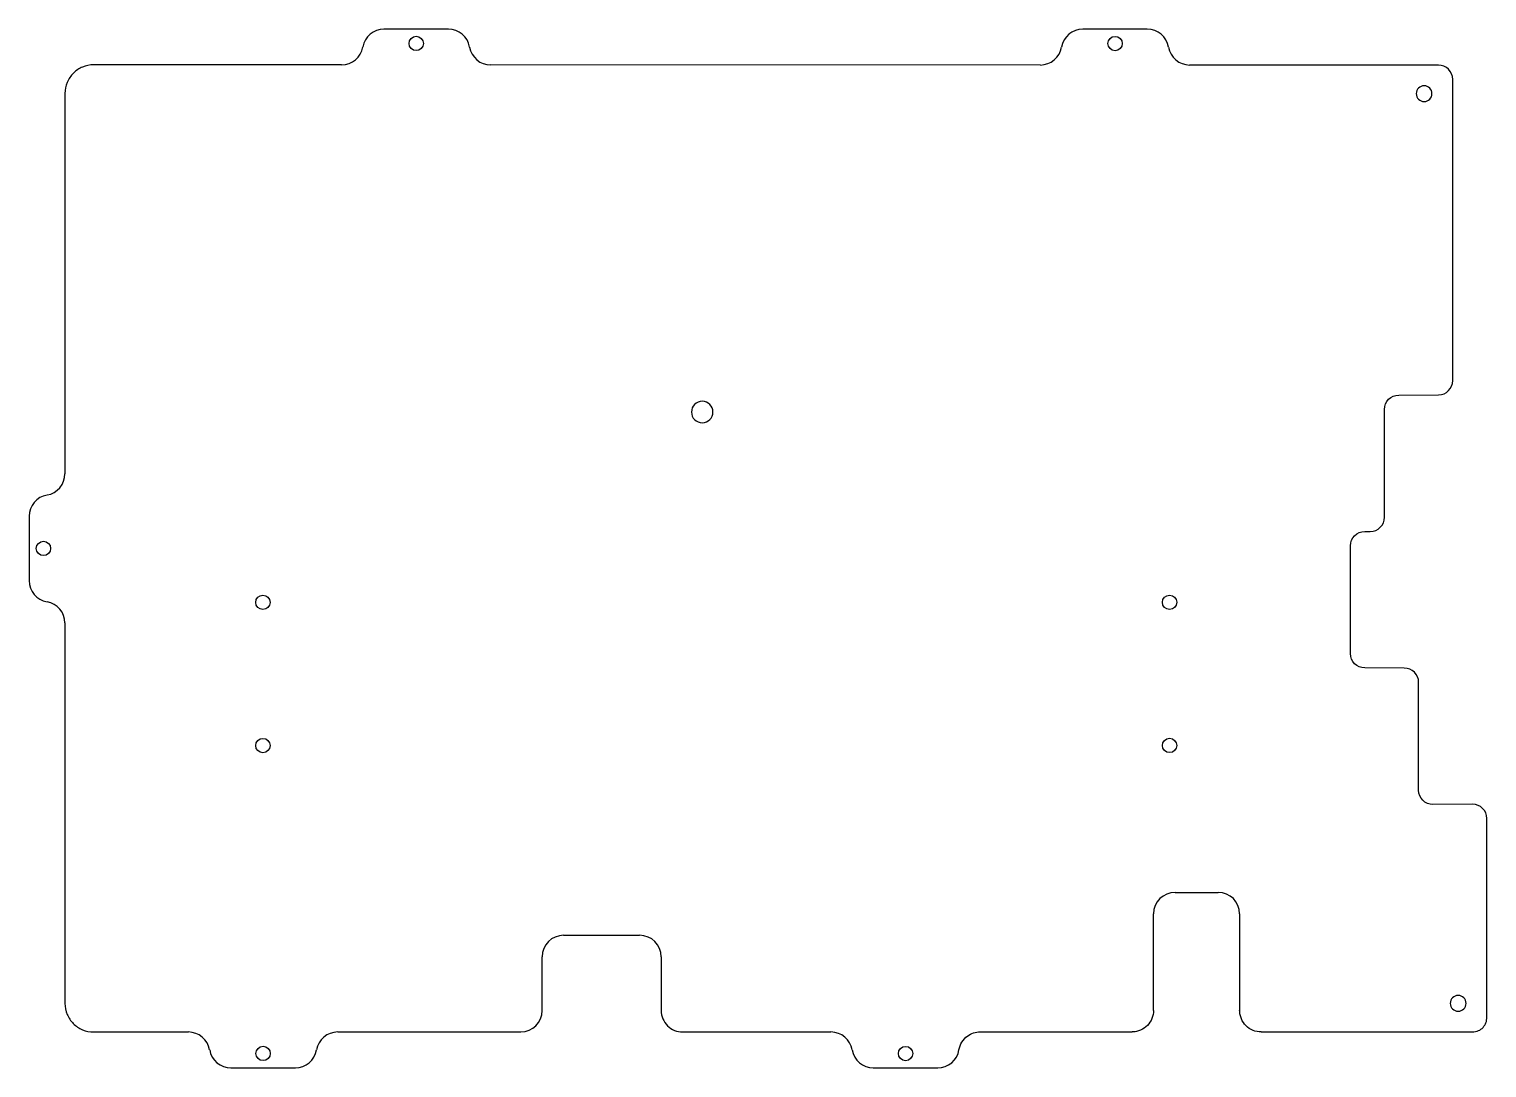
# Model space of a CAD drawing. Header units: millimetres. Extents: x -102 to 102, y -73 to 73.
import ezdxf

# ---------------------------------------------------------------- set-up
doc = ezdxf.new("R2010")
doc.units = ezdxf.units.MM
doc.layers.get('0').update_dxf_attribs({"linetype": 'CONTINUOUS'})

msp = doc.modelspace()

# ---------------------------------------------------------------- linework, layer by layer
for p, q in [((-43.22, 72.53), (-52.22, 72.53)), ((54.35, 72.52), (45.35, 72.52)), ((-58.13, 67.54), (-92.75, 67.54)), ((39.43, 67.52), (-37.3, 67.53)), ((94.99, 67.51), (60.26, 67.52)), ((96.99, 23.46), (96.99, 65.51)), ((-96.75, 63.54), (-96.75, 10.43)), ((89.45, 21.43), (95, 21.46)), ((87.46, 4.37), (87.46, 19.43)), ((-101.75, 4.51), (-101.75, -4.49)), ((84.7, 2.37), (85.46, 2.37)), ((82.7, -14.68), (82.7, 0.37)), ((-96.75, -10.4), (-96.75, -63.52)), ((90.23, -16.7), (84.7, -16.68)), ((92.23, -33.74), (92.23, -18.7)), ((99.74, -35.71), (94.23, -35.74)), ((101.75, -65.51), (101.75, -37.71)), ((58.22, -48.02), (64.24, -48.02)), ((55.22, -64.51), (55.22, -51.02)), ((67.24, -51.02), (67.24, -64.51)), ((-27.13, -54.02), (-16.52, -54.02)), ((-30.13, -64.52), (-30.13, -57.02)), ((-13.52, -57.02), (-13.52, -64.52)), ((-92.75, -67.52), (-79.51, -67.52)), ((-58.67, -67.52), (-33.13, -67.52)), ((-10.52, -67.52), (10.18, -67.52)), ((31.02, -67.51), (52.22, -67.51)), ((-73.59, -72.52), (-64.59, -72.52)), ((16.1, -72.53), (25.1, -72.53))]:
    msp.add_line(p, q)
for centre in [(-47.72, 70.53), (49.85, 70.52), (-99.75, 0.01), (-69.12, -7.52), (57.46, -7.51), (-69.12, -27.52), (57.46, -27.51), (-69.09, -70.52), (20.6, -70.53)]:
    msp.add_circle(centre, 1)
for centre, start, end in [((-52.22, 69.53), 90, 170.3127), ((-43.22, 69.53), 9.6546, 90), ((45.35, 69.52), 90, 170.3895), ((54.35, 69.52), 9.5777, 90), ((-58.13, 70.54), 269.9907, 350.3127), ((-37.3, 70.53), 189.6546, 269.9907), ((39.43, 70.52), 269.9907, 350.3895), ((60.26, 70.52), 189.5777, 269.9907), ((-99.75, 10.43), 279.5941, 360), ((-98.75, 4.51), 99.5941, 180), ((-98.75, -4.49), 180, 260.4059), ((-99.75, -10.4), 0, 80.4059), ((58.22, -51.02), 90, 180), ((64.24, -51.02), 0, 90), ((-27.13, -57.02), 90, 180), ((-16.52, -57.02), 0, 90), ((-33.13, -64.52), -89.9985, 0), ((-10.52, -64.52), 180, 270.0015), ((-79.51, -70.52), 9.6156, 90.0015), ((-58.67, -70.52), 90.0015, 170.3898), ((10.18, -70.52), 9.4655, 90.0015), ((-73.59, -69.52), 189.6156, 270), ((-64.59, -69.52), 270, 350.3898), ((16.1, -69.53), 189.4655, 270), ((25.1, -69.53), 270, 350.5399)]:
    msp.add_arc(centre, 3, start, end)
for points, knots in [([(-92.75, 67.54), (-93.28, 67.54), (-93.8, 67.44), (-94.77, 67.04), (-95.2, 66.75), (-95.94, 66.02), (-96.23, 65.58), (-96.64, 64.6), (-96.75, 64.08), (-96.75, 63.54)], [0, 0, 0, 0, 0.1592592, 0.1592592, 0.3144315, 0.3144315, 0.4716844, 0.4716844, 0.6322044, 0.6322044, 0.6322044, 0.6322044]), ([(94.09, 63.52), (94.09, 62.91), (93.6, 62.42), (92.99, 62.42), (92.38, 62.42), (91.89, 62.91), (91.89, 63.52), (91.89, 64.13), (92.38, 64.62), (92.99, 64.62), (93.6, 64.62), (94.09, 64.13), (94.09, 63.52)], [-4, -4, -4, -4, -3, -3, -3, -2, -2, -2, -1, -1, -1, 0, 0, 0, 0]), ([(-7.79, 17.56), (-8.62, 17.56), (-9.29, 18.23), (-9.29, 19.06), (-9.29, 19.89), (-8.62, 20.56), (-7.79, 20.56), (-6.96, 20.56), (-6.29, 19.89), (-6.29, 19.06), (-6.29, 18.23), (-6.96, 17.56), (-7.79, 17.56)], [-4, -4, -4, -4, -3, -3, -3, -2, -2, -2, -1, -1, -1, 0, 0, 0, 0]), ([(98.85, -63.52), (98.85, -64.13), (98.36, -64.62), (97.75, -64.62), (97.14, -64.62), (96.65, -64.13), (96.65, -63.52), (96.65, -62.91), (97.14, -62.42), (97.75, -62.42), (98.36, -62.42), (98.85, -62.91), (98.85, -63.52)], [-4, -4, -4, -4, -3, -3, -3, -2, -2, -2, -1, -1, -1, 0, 0, 0, 0]), ([(-96.75, -63.52), (-96.75, -64.05), (-96.65, -64.57), (-96.24, -65.54), (-95.95, -65.97), (-95.22, -66.71), (-94.78, -67), (-93.81, -67.41), (-93.28, -67.52), (-92.75, -67.52)], [0, 0, 0, 0, 0.159258, 0.159258, 0.3144308, 0.3144308, 0.4716833, 0.4716833, 0.632149, 0.632149, 0.632149, 0.632149]), ([(55.22, -64.51), (55.22, -64.9), (55.14, -65.29), (54.85, -66.01), (54.63, -66.34), (54.08, -66.9), (53.75, -67.12), (53.21, -67.35), (53.02, -67.41), (52.62, -67.49), (52.42, -67.51), (52.22, -67.51)], [0, 0, 0, 0, 0.1171933, 0.1171933, 0.2343867, 0.2343867, 0.35158, 0.35158, 0.4120081, 0.4120081, 0.4724362, 0.4724362, 0.4724362, 0.4724362]), ([(70.24, -67.51), (69.85, -67.51), (69.47, -67.44), (68.74, -67.14), (68.41, -66.92), (67.86, -66.37), (67.64, -66.05), (67.41, -65.5), (67.35, -65.31), (67.26, -64.92), (67.24, -64.72), (67.24, -64.51)], [0, 0, 0, 0, 0.1171933, 0.1171933, 0.2343867, 0.2343867, 0.35158, 0.35158, 0.4120162, 0.4120162, 0.4724523, 0.4724523, 0.4724523, 0.4724523]), ([(70.24, -67.51), (75.37, -67.51), (80.5, -67.51), (88.66, -67.51), (91.7, -67.51), (96.25, -67.51), (97.77, -67.51), (99.83, -67.51), (100.09, -67.51), (100.65, -67.32), (100.88, -67.19), (101.27, -66.84), (101.43, -66.63), (101.66, -66.17), (101.73, -65.91), (101.75, -65.61), (101.75, -65.56), (101.75, -65.51)], [3.922413, 3.922413, 3.922413, 3.922413, 5.461083, 5.461083, 6.371264, 6.371264, 6.826355, 6.826355, 6.989885, 6.989885, 7.116283, 7.116283, 7.244154, 7.244154, 7.370724, 7.370724, 7.393981, 7.393981, 7.393981, 7.393981]), ([(28.06, -70.02), (28.13, -69.64), (28.26, -69.27), (28.68, -68.6), (28.94, -68.31), (29.51, -67.9), (29.8, -67.76), (30.39, -67.56), (30.71, -67.51), (31.02, -67.51)], [0, 0, 0, 0, 0.1171933, 0.1171933, 0.2343867, 0.2343867, 0.328602, 0.328602, 0.4228174, 0.4228174, 0.4228174, 0.4228174])]:
    msp.add_open_spline(points, degree=3, knots=knots)
for points in [[(96.99, 65.51), (96.99, 66.62), (96.09, 67.51), (94.99, 67.51)], [(95, 21.46), (96.1, 21.47), (96.99, 22.36), (96.99, 23.46)], [(87.46, 19.43), (87.46, 20.53), (88.35, 21.43), (89.45, 21.43)], [(85.46, 2.37), (86.57, 2.37), (87.46, 3.27), (87.46, 4.37)], [(82.7, 0.37), (82.7, 1.48), (83.6, 2.37), (84.7, 2.37)], [(84.7, -16.68), (83.59, -16.68), (82.7, -15.79), (82.7, -14.68)], [(92.23, -18.7), (92.23, -17.59), (91.33, -16.7), (90.23, -16.7)], [(94.23, -35.74), (93.13, -35.75), (92.23, -34.85), (92.23, -33.74)], [(101.75, -37.71), (101.75, -36.61), (100.85, -35.71), (99.74, -35.71)]]:
    msp.add_open_spline(points, degree=3)

doc.saveas('drawing.dxf')
